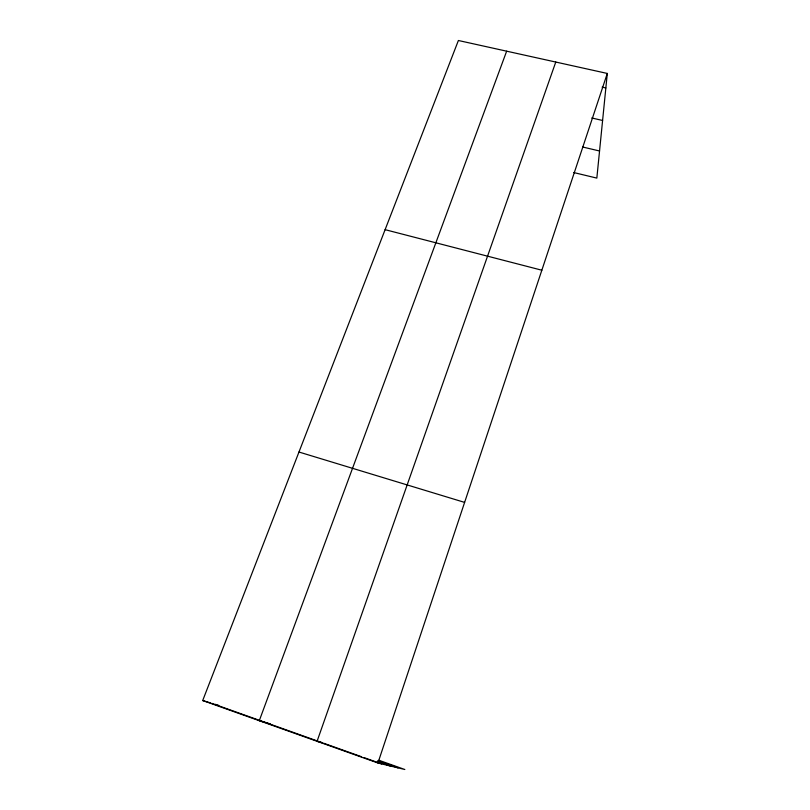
<?xml version="1.0" encoding="UTF-8"?>
<svg xmlns="http://www.w3.org/2000/svg" width="810" height="810" viewBox="0 0 810 810"><rect width="100%" height="100%" fill="white"/><g stroke="black" fill="none" stroke-linecap="round" stroke-linejoin="round"><path stroke-width="1.21" d="M378.867 760.256L404.828 769.5L377.926 763L202.702 700.539L458.389 40.5L607.297 73.447L596.838 178.099L573.571 172.51M377.926 763L607.297 73.447M555.771 62.046L317.064 741.302L322.35 742.75L267.067 723.046M506.655 51.182L259.281 720.708L265.893 722.631L211.774 703.343M602.144 87.146L605.84 87.976M591.756 117.976L602.599 120.467M582.592 146.995L599.542 150.984M385.104 229.665L541.839 270.216M267.006 722.955L270.378 723.938M202.702 700.539L210.59 702.918M215.237 704.325L218.72 705.378M298.971 452.031L464.606 502.392M377.885 760.681L398.034 767.86M377.349 761.38L390.238 765.976M323.534 743.175L361.564 756.732M363.943 757.573L381.773 763.931"/></g></svg>
